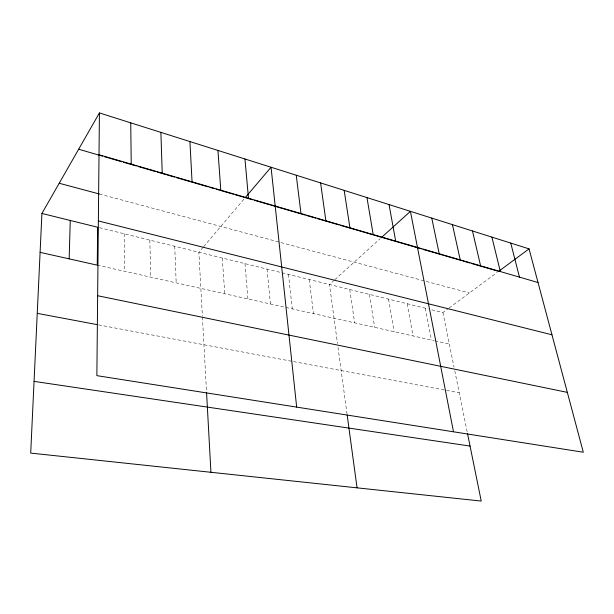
<?xml version="1.0" encoding="UTF-8"?>
<svg xmlns="http://www.w3.org/2000/svg" width="614" height="614" viewBox="0 0 614 614"><rect width="100%" height="100%" fill="white"/><g stroke="black" fill="none" stroke-linecap="round" stroke-linejoin="round"><path stroke-width="0.46" stroke-dasharray="3.07 2.3" d="M203.05 247.327L198.875 252.247L202.374 316.126M203.641 246.628L244.034 199.059M334.2 280.245L329.472 284.512L337.485 343.571M334.876 279.631L380.258 238.608M431.78 309.794L442.924 312.549L448.289 308.581M449.057 308.013L497.14 272.462M98.539 324.883L292.571 361.416M293.507 361.592L459.226 392.791M97.258 265.164L434.121 340.67M435.011 340.877L449.333 344.086M99.476 227.679L428.073 308.88M99.391 194.001L469.418 292.962M442.924 312.549L454.03 367.218M454.767 370.825L467.292 432.471M425.287 308.19L431.435 340.072M407.166 303.715L413.038 335.95M388.547 299.11L394.127 331.706M369.405 294.382L374.67 327.346M349.727 289.516L354.654 322.864M337.984 347.248L347.048 414.089M309.249 279.516L313.455 313.624M288.45 274.374L292.264 308.873M267.036 269.086L270.436 303.984M244.986 263.636L247.941 298.941M222.276 258.026L224.762 293.745M202.428 317.062L206.496 391.348M174.744 246.283L176.187 282.862M149.854 240.128L150.729 277.152M124.166 233.781L124.435 271.258"/><path stroke-width="0.92" d="M99.422 112.93L96.866 375.645L583.3 452.234L529.053 248.877L99.422 112.93L41.921 213.465L30.7 453.094L481.23 501.07L467.477 433.377M69.167 258.87L70.249 220.457M498.629 271.365L529.053 248.877M34.062 381.378L470.055 446.071M37.247 313.347L96.659 324.53M97.649 295.725L567.328 392.369M40.102 252.354L97.258 265.164L97.649 227.234L41.921 213.465M98.37 220.948L551.971 334.799M59.205 183.256L99.391 194.001M99.015 154.743L538.025 282.532M78.669 149.217L102.515 156.156M104.349 156.685L108.931 158.021M109.845 158.282L121.702 161.735M123.529 162.265L136.3 165.98M138.127 166.509L155.396 171.529M157.215 172.058L166.302 174.706M167.208 174.967L174.46 177.078M176.279 177.607L193.51 182.619M194.415 182.88L208.016 186.833M209.827 187.362L214.363 188.682M216.174 189.212L218.891 190.002M219.797 190.263L233.42 194.224M235.231 194.753L244.311 197.393M252.507 199.78L245.216 197.654L271.05 167.238L296.669 407.105M254.326 200.31L269.815 204.807M270.728 205.076L292.701 211.469M293.615 211.73L305.143 215.084M306.916 215.598L315.78 218.177M317.561 218.699L339.005 224.931M340.808 225.461L360.656 231.232M361.569 231.501L381.655 237.342L410.421 211.339L453.493 431.796M382.568 237.603L402.646 243.443M403.528 243.704L421.227 248.847M423 249.361L442.748 255.109M443.661 255.37L461.92 260.681M462.802 260.942L469.902 263.007M471.675 263.521L480.539 266.1M481.445 266.361L497.724 271.096M510.756 243.083L519.467 277.129M491.906 237.119L500.333 271.565M472.473 230.971L480.601 265.816M452.434 224.632L460.231 259.891M431.765 218.093L439.202 253.766M389.038 204.569L395.692 241.102M366.965 197.585L373.189 234.548M344.17 190.371L349.926 227.779M320.608 182.918L325.873 220.779M347.171 415.026L357.049 487.846M296.247 175.213L300.975 213.526M244.955 158.98L248.478 198.253M217.939 150.43L220.787 190.186M206.55 392.269L210.932 472.289M189.926 141.573L192.052 181.828M160.883 132.378L162.226 173.14M130.736 122.838L131.235 164.122"/></g></svg>
